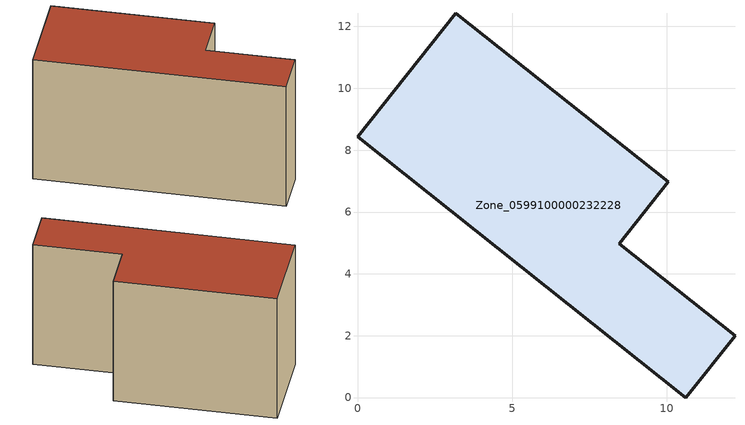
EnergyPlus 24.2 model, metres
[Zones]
Zone_0599100000232228
 floor ground (C_G): 3.18,12.42 10.05,6.98 8.46,4.98 12.21,1.99 10.62,0 0,8.43 z0.43
 wall outside (C_F): 10.05,6.98 3.18,12.42 0,8.43 10.62,0 12.21,1.99 8.46,4.98 10.05,6.98 z0.43:8.01
 roof outside (C_R): 10.62,0 12.21,1.99 8.46,4.98 10.05,6.98 3.18,12.42 0,8.43 z8.01
[BUILDING]
Pand.0599100000232228: North Axis=0; Terrain=City; Loads Convergence Tolerance Value=0.04; Temperature Convergence Tolerance Value=0.4; Solar Distribution=FullExterior; Maximum Number of Warmup Days=25; Minimum Number of Warmup Days=1
[Site:Location]
Rotterdam.The.Hague.AP_ZH_NLD Design_Conditions: Latitude=51.96; Longitude=4.45; Time Zone=1; Elevation=-4.5
[SITE:GROUNDTEMPERATURE:BUILDINGSURFACE]
18, 18, 18, 18, 18, 18, 18, 18, 18, 18, 18, 18
[MATERIAL] Thermal Absorptance=0.9; Solar Absorptance=0.7; Visible Absorptance=0.7
Name | Roughness | Thickness | Conductivity | Density | Specific Heat
G.TI.1975-1991 | MediumSmooth | 0.15 | 0.288461 | 540 | 1210
F.TI.1975-1991 | Rough | 0.3 | 0.230769 | 1920 | 840
R.TI.1975-1991 | MediumRough | 0.2 | 0.153846 | 1500 | 1000
[CONSTRUCTION]
C_G: G.TI.1975-1991
C_F: F.TI.1975-1991
C_R: R.TI.1975-1991
[ZONE]
Zone_0599100000232228: Type=1; Multiplier=1; Ceiling Height=Autocalculate; Volume=Autocalculate; Floor Area=autocalculate; Part of Total Floor Area=Yes
[ZONEINFILTRATION:DESIGNFLOWRATE]
Infil_Zone_0599100000232228: Zone or ZoneList or Space or SpaceList=Zone_0599100000232228; Schedule=AlwaysOn; Design Flow Rate Calculation Method=Flow/Area; Flow Rate per Floor Area=0.003; Constant Term Coefficient=1; Temperature Term Coefficient=0; Velocity Term Coefficient=0; Velocity Squared Term Coefficient=0
[HVACTEMPLATE:ZONE:IDEALLOADSAIRSYSTEM]
Zone_0599100000232228: Maximum Heating Supply Air Temperature=50; Minimum Cooling Supply Air Temperature=13; Maximum Heating Supply Air Humidity Ratio=0.0156; Minimum Cooling Supply Air Humidity Ratio=0.0077; Heating Limit=NoLimit; Cooling Limit=NoLimit; Dehumidification Control Type=ConstantSensibleHeatRatio; Cooling Sensible Heat Ratio=0.7; Dehumidification Setpoint=60; Humidification Control Type=None; Humidification Setpoint=30; Outdoor Air Method=None; Outdoor Air Flow Rate per Person=0.00944; Outdoor Air Flow Rate per Zone Floor Area=0; Outdoor Air Flow Rate per Zone=0; Demand Controlled Ventilation Type=None; Outdoor Air Economizer Type=NoEconomizer; Heat Recovery Type=None; Sensible Heat Recovery Effectiveness=0.7; Latent Heat Recovery Effectiveness=0.65
[ZONECONTROL:THERMOSTAT]
ThermostatControl_Zone_0599100000232228: Zone or ZoneList=Zone_0599100000232228; Control Type Schedule=DualSetpointControlType; Control 1=Thermostat_Zone_0599100000232228; Temperature Difference Between Cutout And Setpoint=0
[THERMOSTATSETPOINT:DUALSETPOINT]
Thermostat_Zone_0599100000232228: Heating Setpoint Temperature Schedule=HeatingSetpoint_Zone_0599100000232228; Cooling Setpoint Temperature Schedule=CoolingSetpoint_Zone_0599100000232228
[SCHEDULE:COMPACT]
HeatingSetpoint_Zone_0599100000232228: Through: 12/31, For: AllDays, Until: 24:00, 21
CoolingSetpoint_Zone_0599100000232228: Through: 12/31, For: AllDays, Until: 24:00, 24
DualSetpointControlType: Through: 12/31, For: AllDays, Until: 24:00, 4
AlwaysOn: Through: 12/31, For: AllDays, Until: 24:00, 1
